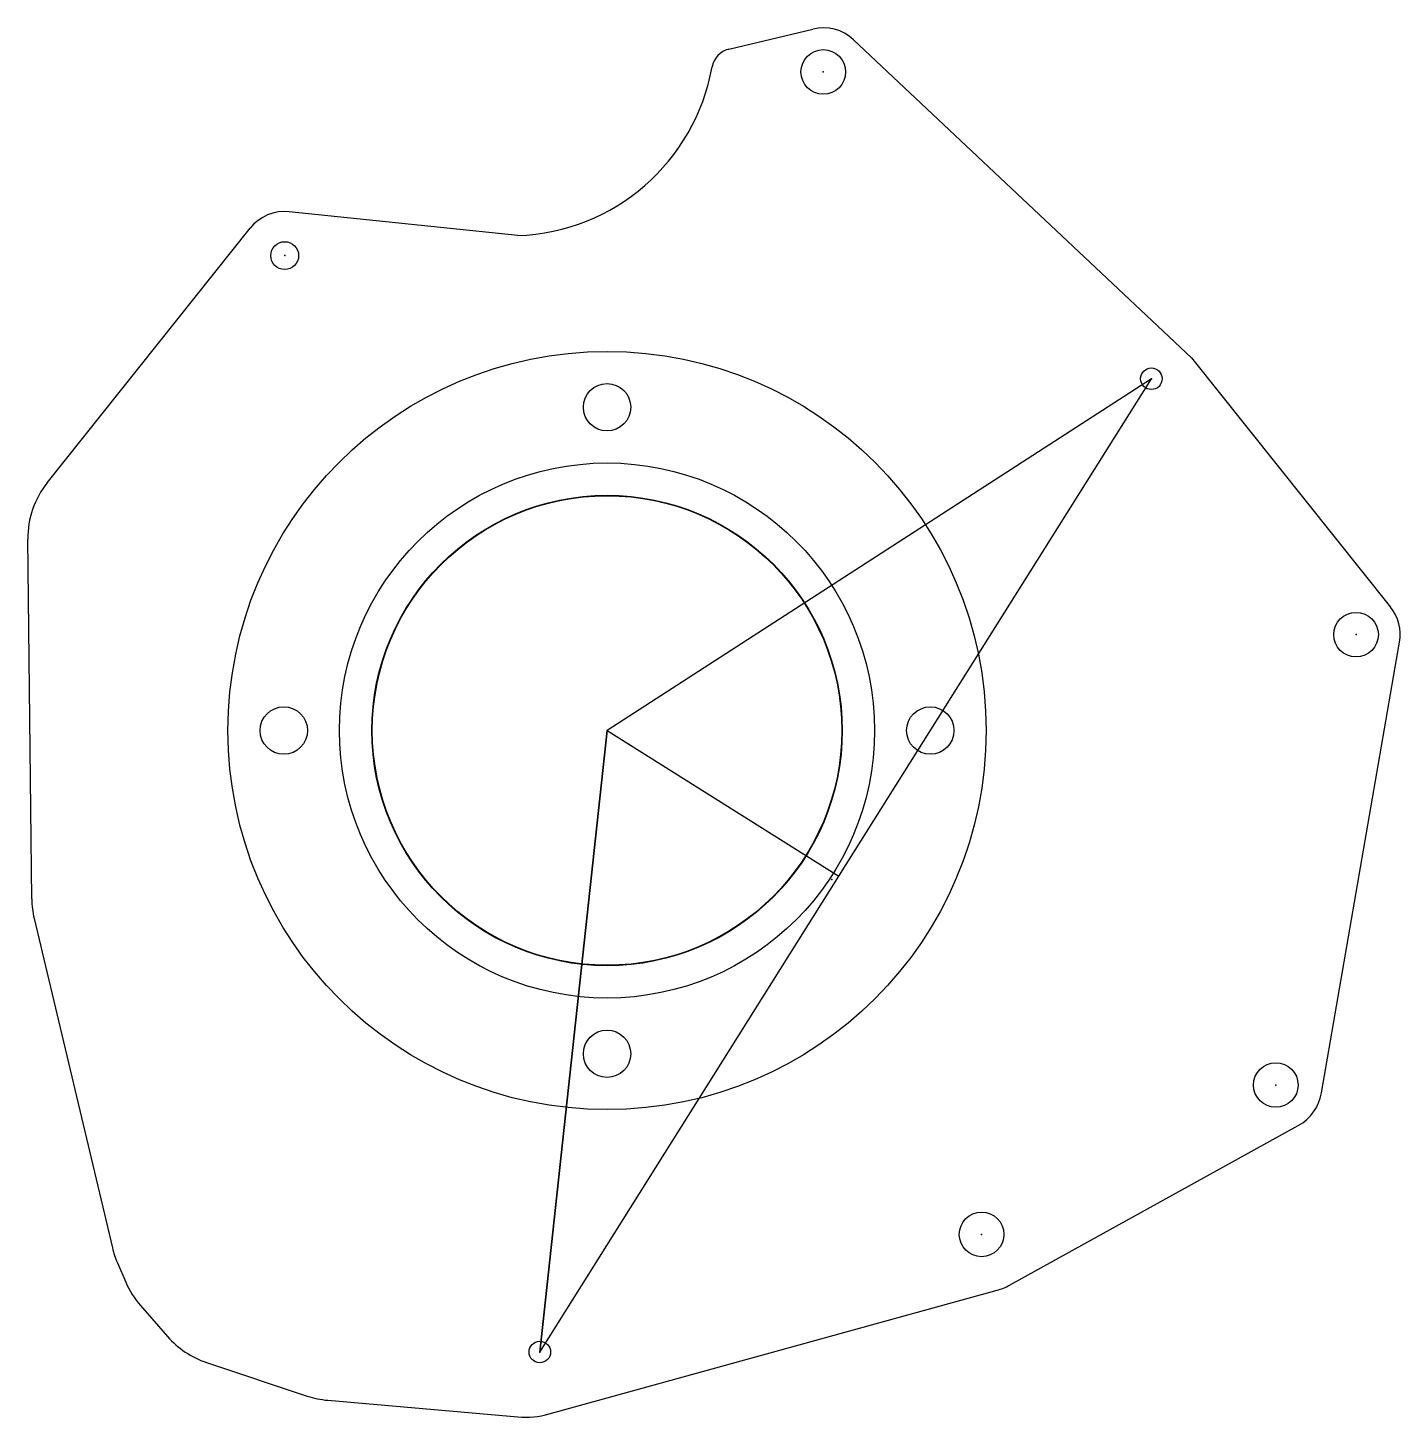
# Model space of a CAD drawing. Extents: x -6.5 to 8.9, y -7.7 to 7.9.
import ezdxf

# ---------------------------------------------------------------- set-up
doc = ezdxf.new("R2010")
doc.units = 0

msp = doc.modelspace()

# ---------------------------------------------------------------- linework, layer by layer
at = {"layer": 'Default', "color": 7, "linetype": 'CONTINUOUS'}
for p, q in [((1.365107, 7.639634), (2.309457, 7.866326)), ((2.764219, 7.745493), (6.553789, 4.179557)), ((-1, 5.55), (-3.563661, 5.817331)), ((-6.278058, 2.778417), (-4.002066, 5.633553)), ((6.553789, 4.179557), (8.786768, 1.383927)), ((6.104533, 3.944461), (0.000026, -0.000005)), ((2.599161, -1.633412), (6.104533, 3.944461)), ((-6.451239, -1.888514), (-6.496044, 2.143968)), ((8.012372, -4.06374), (8.887739, 0.990527)), ((-0.754216, -6.969308), (-0.00003, 0.000019)), ((0.000026, -0.000005), (-0.754149, -6.969318)), ((0.000026, -0.000005), (2.599161, -1.633412)), ((-0.754149, -6.969318), (2.599161, -1.633412)), ((-6.424237, -2.108476), (-5.547085, -5.801746)), ((4.514375, -6.218918), (7.7515, -4.430135)), ((-5.491759, -5.968156), (-5.397024, -6.186856)), ((-0.647444, -7.66408), (4.373153, -6.276513)), ((-5.232744, -6.447018), (-4.928953, -6.795009)), ((-0.781851, -6.925329), (-0.781785, -6.925312)), ((-4.491851, -7.08605), (-3.361813, -7.462729)), ((-3.132586, -7.510254), (-1.000832, -7.696423))]:
    msp.add_line(p, q, dxfattribs=at)
at = {"layer": 'Default', "color": 6, "linetype": 'CONTINUOUS'}
for centre, radius in [((2.425, 7.385), 0.25), ((-3.615, 5.325), 0.15625), ((6.104533, 3.944461), 0.1208), ((8.4, 1.075), 0.25), ((7.5, -3.975), 0.25), ((4.2, -5.65), 0.25)]:
    msp.add_circle(centre, radius, dxfattribs=at)
at = {"layer": 'Default', "color": 9, "linetype": 'CONTINUOUS'}
for centre, radius in [((0, 0, -0.125), 4.251), ((0, 3.625), 0.265625), ((0, 0, -0.625), 3), ((-3.625, 0), 0.265625), ((3.625, 0), 0.265625), ((0, -3.625), 0.265625)]:
    msp.add_circle(centre, radius, dxfattribs=at)
at = {"layer": 'Default', "color": 7, "linetype": 'CONTINUOUS'}
for centre, radius in [((0, 0, -0.625), 2.6375), ((0, 0, -0.625), 2.6375), ((0, 0, -0.625), 2.6325), ((0, 0, -0.625), 2.6325), ((-0.754149, -6.969318), 0.12085)]:
    msp.add_circle(centre, radius, dxfattribs=at)
for centre, radius, start, end in [((2.425, 7.385), 0.495, 46.741457, 103.498488), ((1.423462, 7.39654), 0.25, 103.498488, 169.904408), ((-1.081044, 7.842462), 2.293894, 272.024696, 349.904408), ((-3.615, 5.325), 0.495, 84.046892, 141.43965), ((-5.496106, 2.155078), 1, 141.43965, 180.636594), ((8.4, 1.075), 0.495, 350.174207, 398.615728), ((-5.4513, -1.877403), 1, 180.636594, 193.360218), ((7.5, -3.975), 0.52, 298.924341, 350.174207), ((-4.574149, -5.570674), 1, 193.360218, 203.420855), ((-4.479414, -5.789375), 1, 203.420855, 221.120369), ((4.2, -5.65), 0.65, 285.449473, 298.924341), ((-4.175623, -6.137366), 1, 221.120369, 251.565051), ((-3.045585, -6.514046), 1, 251.565051, 265.008941), ((-0.913832, -6.700215), 1, 265.008941, 285.449473)]:
    msp.add_arc(centre, radius, start, end, dxfattribs=at)
at = {"layer": 'Default', "color": 7}
for p in [(2.425, 7.385), (-3.615, 5.325), (6.104533, 3.944461), (8.4, 1.075), (-0.00003, 0.000019), (2.522239, -1.670475), (7.5, -3.975), (4.2, -5.65), (4.2, -5.65), (-0.754149, -6.969318)]:
    msp.add_point(p, dxfattribs=at)

doc.saveas('drawing.dxf')
